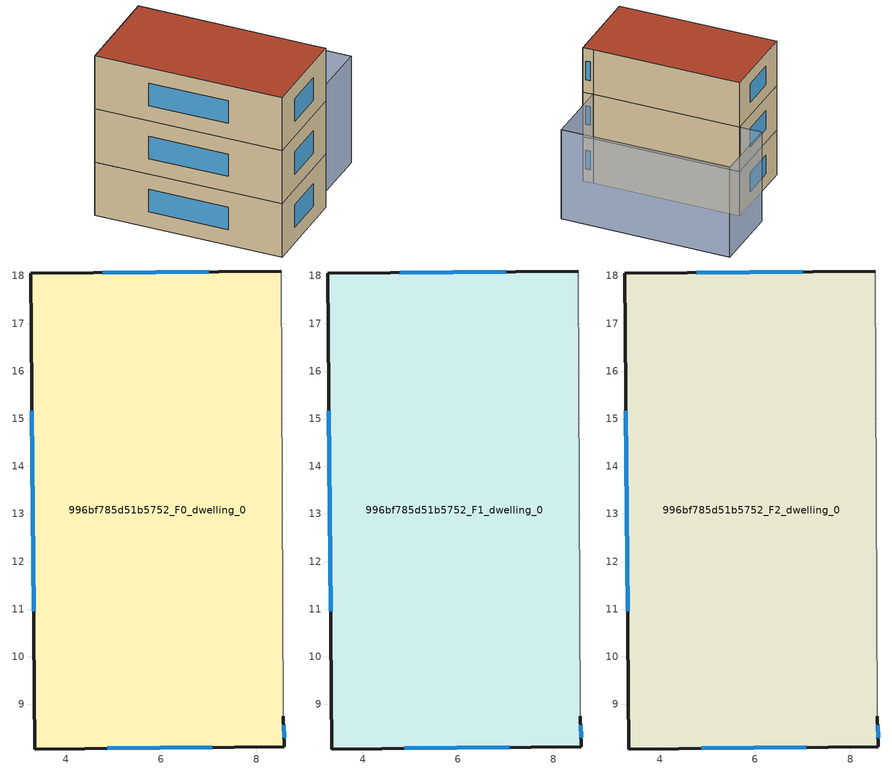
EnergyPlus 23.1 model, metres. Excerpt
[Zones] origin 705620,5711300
996bf785d51b5752_F0_dwelling_0
 floor ground (EU_floor_Construction): 8.52,18.1 8.57,8.75 8.59,8.11 3.35,8.06 3.26,18.06 z0
 wall outside (EU_wall_Construction): 8.52,18.1 3.26,18.06 3.35,8.06 8.59,8.11 8.57,8.75 z0:3
 wall adiabatic (EU_wall_Construction): 8.57,8.75 8.52,18.1 z0:3
 window (EU_Window_Construction): 3.28,15.17 3.32,10.95 / 7,18.09 4.78,18.07 / 8.58,8.29 8.57,8.57 / 4.86,8.08 7.08,8.09 z0.87:2.13
996bf785d51b5752_F1_dwelling_0
 floor to 996bf785d51b5752_F0_dwelling_0 (EU_floor_Construction): 8.52,18.1 8.57,8.75 8.59,8.11 3.35,8.06 3.26,18.06 z3
 wall outside (EU_wall_Construction): 8.52,18.1 3.26,18.06 3.35,8.06 8.59,8.11 8.57,8.75 z3:6
 wall adiabatic (EU_wall_Construction): 8.57,8.75 8.52,18.1 z3:6
 window (EU_Window_Construction): 3.28,15.17 3.32,10.95 / 7,18.09 4.78,18.07 / 8.58,8.29 8.57,8.57 / 4.86,8.08 7.08,8.09 z3.87:5.13
996bf785d51b5752_F2_dwelling_0
 floor to 996bf785d51b5752_F1_dwelling_0 (EU_floor_Construction): 8.52,18.1 8.57,8.75 8.59,8.11 3.35,8.06 3.26,18.06 z6
 wall outside (EU_wall_Construction): 8.52,18.1 3.26,18.06 3.35,8.06 8.59,8.11 8.57,8.75 z6:9
 wall adiabatic (EU_wall_Construction): 8.57,8.75 8.52,18.1 z6:9
 window (EU_Window_Construction): 3.28,15.17 3.32,10.95 / 7,18.09 4.78,18.07 / 8.58,8.29 8.57,8.57 / 4.86,8.08 7.08,8.09 z6.87:8.13
 roof outside (EU_roof_Construction): 8.59,8.11 8.57,8.75 8.52,18.1 3.26,18.06 3.35,8.06 z9
shading: 13.05,8.77 12.9,19.5 / 13.02,19.5 13.05,8.77 / 13.05,8.77 8.55,8.75 / 8.55,8.75 8.51,19.48 / 8.51,19.48 13.02,19.5 z0:6
[Building]
EU S2 Campaign: North Axis=0; Terrain=City; Solar Distribution=FullExterior
[Site:Location]
London: Latitude=51.5; Longitude=-0.5; Time Zone=0; Elevation=25
[SizingPeriod:WeatherFileDays]
AnnualSizingPeriod: Begin Month=1; Begin Day of Month=1; End Month=12; End Day of Month=31; Day of Week for Start Day=Monday; Use Weather File Daylight Saving Period=No; Use Weather File Rain and Snow Indicators=No
[MATERIAL]
EU_InternalMass_Material: Roughness=MediumRough; Thickness=0.1; Conductivity=1; Density=1800; Specific Heat=900; Thermal Absorptance=0.9; Solar Absorptance=0.7; Visible Absorptance=0.7
[MATERIAL:NOMASS] Roughness=MediumRough; Thermal Absorptance=0.9; Solar Absorptance=0.7; Visible Absorptance=0.7
Name | Thermal Resistance
EU_wall_NoMass | 0.724719
EU_roof_NoMass | 2.98947
EU_floor_NoMass | 2.39157
[WINDOWMATERIAL:SIMPLEGLAZINGSYSTEM]
EU_Window_SimpleGlazing: UFactor=2.63425; Solar Heat Gain Coefficient=0.76; Visible Transmittance=0.76
[CONSTRUCTION]
EU_wall_Construction: EU_wall_NoMass
EU_roof_Construction: EU_roof_NoMass
EU_floor_Construction: EU_floor_NoMass
EU_Window_Construction: EU_Window_SimpleGlazing
EU_InternalMass_Construction: EU_InternalMass_Material
[ZONE] Type=1; Multiplier=1; Ceiling Height=autocalculate; Volume=157.27; Floor Area=autocalculate; Part of Total Floor Area=Yes
996bf785d51b5752_F0_dwelling_0; 996bf785d51b5752_F1_dwelling_0; 996bf785d51b5752_F2_dwelling_0
[INTERNALMASS] Construction=EU_InternalMass_Construction; Surface Area=52.4233
Name | Zone or ZoneList
996bf785d51b5752_F0_dwelling_0_EU_InternalMass | 996bf785d51b5752_F0_dwelling_0
996bf785d51b5752_F1_dwelling_0_EU_InternalMass | 996bf785d51b5752_F1_dwelling_0
996bf785d51b5752_F2_dwelling_0_EU_InternalMass | 996bf785d51b5752_F2_dwelling_0
[OTHEREQUIPMENT] Fuel Type=Electricity; Design Level Calculation Method=Watts/Area; Power per Zone Floor Area=1; Fraction Latent=0; Fraction Radiant=0; Fraction Lost=0; Carbon Dioxide Generation Rate=0; EndUse Subcategory=EU_Step8_InternalGains
Name | Zone or ZoneList or Space or SpaceList | Schedule
EU_Step8_InternalGain_996bf785d51b5752_F0_dwelling_0_f000 | 996bf785d51b5752_F0_dwelling_0 | EU_Step8_GainSchedule_996bf785d51b5752_F0_dwelling_0_f000
EU_Step8_InternalGain_996bf785d51b5752_F1_dwelling_0_f000 | 996bf785d51b5752_F1_dwelling_0 | EU_Step8_GainSchedule_996bf785d51b5752_F1_dwelling_0_f000
EU_Step8_InternalGain_996bf785d51b5752_F2_dwelling_0_f000 | 996bf785d51b5752_F2_dwelling_0 | EU_Step8_GainSchedule_996bf785d51b5752_F2_dwelling_0_f000
[ZONEVENTILATION:DESIGNFLOWRATE] Schedule=EU_AlwaysOn; Design Flow Rate Calculation Method=AirChanges/Hour; Air Changes per Hour=0.418135; Ventilation Type=Natural; Fan Pressure Rise=0; Fan Total Efficiency=1; Constant Term Coefficient=1; Temperature Term Coefficient=0; Velocity Term Coefficient=0; Velocity Squared Term Coefficient=0; Minimum Indoor Temperature=-100; Maximum Indoor Temperature=100; Delta Temperature=-100; Minimum Outdoor Temperature=-100; Maximum Outdoor Temperature=100; Maximum Wind Speed=40
Name | Zone or ZoneList or Space or SpaceList
EU_ConstantAir_996bf785d51b5752_F0_dwelling_0 | 996bf785d51b5752_F0_dwelling_0
EU_ConstantAir_996bf785d51b5752_F1_dwelling_0 | 996bf785d51b5752_F1_dwelling_0
EU_ConstantAir_996bf785d51b5752_F2_dwelling_0 | 996bf785d51b5752_F2_dwelling_0
[HVACTEMPLATE:THERMOSTAT] Constant Heating Setpoint=20; Constant Cooling Setpoint=50
EU_HeatOnly_996bf785d51b5752_F0_dwelling_0; EU_HeatOnly_996bf785d51b5752_F1_dwelling_0; EU_HeatOnly_996bf785d51b5752_F2_dwelling_0
[HVACTEMPLATE:ZONE:IDEALLOADSAIRSYSTEM] System Availability Schedule=EU_AlwaysOn; Maximum Heating Supply Air Temperature=50; Minimum Cooling Supply Air Temperature=13; Maximum Heating Supply Air Humidity Ratio=0.0156; Minimum Cooling Supply Air Humidity Ratio=0.0077; Heating Limit=NoLimit; Cooling Limit=NoLimit; Heating Availability Schedule=EU_AlwaysOn; Cooling Availability Schedule=EU_CoolingOff; Dehumidification Control Type=ConstantSensibleHeatRatio; Cooling Sensible Heat Ratio=0.7; Dehumidification Setpoint=60; Humidification Control Type=None; Humidification Setpoint=30; Outdoor Air Method=None; Outdoor Air Flow Rate per Person=0.00944; Outdoor Air Flow Rate per Zone Floor Area=0; Outdoor Air Flow Rate per Zone=0; Demand Controlled Ventilation Type=None; Outdoor Air Economizer Type=NoEconomizer; Heat Recovery Type=None; Sensible Heat Recovery Effectiveness=0.7; Latent Heat Recovery Effectiveness=0.65
Name | Template Thermostat
996bf785d51b5752_F0_dwelling_0 | EU_HeatOnly_996bf785d51b5752_F0_dwelling_0
996bf785d51b5752_F1_dwelling_0 | EU_HeatOnly_996bf785d51b5752_F1_dwelling_0
996bf785d51b5752_F2_dwelling_0 | EU_HeatOnly_996bf785d51b5752_F2_dwelling_0
[SIZING:ZONE] Zone Cooling Design Supply Air Temperature Input Method=SupplyAirTemperature; Zone Cooling Design Supply Air Temperature=13; Zone Heating Design Supply Air Temperature Input Method=SupplyAirTemperature; Zone Heating Design Supply Air Temperature=50; Zone Cooling Design Supply Air Humidity Ratio=0.008; Zone Heating Design Supply Air Humidity Ratio=0.008; Cooling Design Air Flow Method=DesignDay; Cooling Design Air Flow Rate=0; Cooling Minimum Air Flow per Zone Floor Area=0.000762; Cooling Minimum Air Flow=0; Cooling Minimum Air Flow Fraction=0.2; Heating Design Air Flow Method=DesignDay; Heating Design Air Flow Rate=0; Heating Maximum Air Flow per Zone Floor Area=0.002032; Heating Maximum Air Flow=0.141576; Heating Maximum Air Flow Fraction=0.3; Account for Dedicated Outdoor Air System=No; Dedicated Outdoor Air System Control Strategy=NeutralSupplyAir; Dedicated Outdoor Air Low Setpoint Temperature for Design=autosize; Dedicated Outdoor Air High Setpoint Temperature for Design=autosize; Zone Load Sizing Method=Sensible Load Only No Latent Load; Zone Latent Cooling Design Supply Air Humidity Ratio Input Method=HumidityRatioDifference; Zone Cooling Design Supply Air Humidity Ratio Difference=0.005; Zone Latent Heating Design Supply Air Humidity Ratio Input Method=HumidityRatioDifference; Zone Humidification Design Supply Air Humidity Ratio Difference=0.005
996bf785d51b5752_F0_dwelling_0; 996bf785d51b5752_F1_dwelling_0; 996bf785d51b5752_F2_dwelling_0
[SCHEDULE:CONSTANT]
Name | Hourly Value
EU_AlwaysOn | 1
EU_CoolingOff | 0
[SCHEDULE:FILE] Column Number=1; Rows to Skip at Top=0; Number of Hours of Data=8760; Column Separator=Comma; Interpolate to Timestep=No; Minutes per Item=60; Adjust Schedule for Daylight Savings=Yes
Name | File
EU_Step8_GainSchedule_996bf785d51b5752_F0_dwelling_0_f000 | ../../schedules/996bf785d51b5752/996bf785d51b5752_F0_dwelling_0_f000_gain.csv
EU_Step8_GainSchedule_996bf785d51b5752_F1_dwelling_0_f000 | ../../schedules/996bf785d51b5752/996bf785d51b5752_F1_dwelling_0_f000_gain.csv
EU_Step8_GainSchedule_996bf785d51b5752_F2_dwelling_0_f000 | ../../schedules/996bf785d51b5752/996bf785d51b5752_F2_dwelling_0_f000_gain.csv
